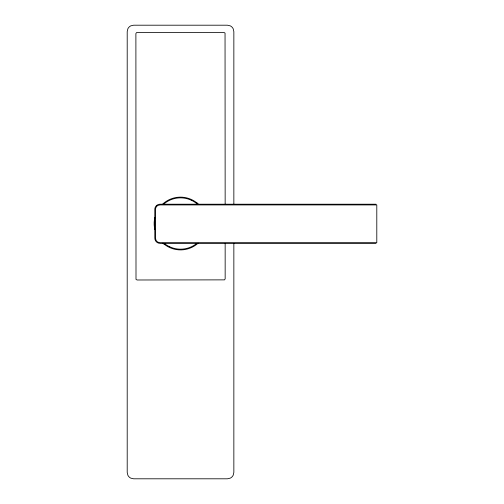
<?xml version="1.0" encoding="UTF-8"?>
<svg xmlns="http://www.w3.org/2000/svg" width="504" height="504" viewBox="0 0 504 504"><rect width="100%" height="100%" fill="white"/><g stroke="black" fill="none" stroke-linecap="round" stroke-linejoin="round"><path stroke-width="0.76" d="M376.085 204.214L160.052 204.214A5.242 5.242 0 0 0 156.744 205.393M376.085 243.375L160.052 243.375A5.242 5.242 0 0 1 154.81 238.127L154.791 209.481A5.242 5.242 0 0 1 155.327 207.163A5.292 5.292 0 0 1 156.763 205.374M233.85 203.994L233.85 31.639L233.194 28.791A6.426 6.426 0 0 0 230.259 25.855L227.405 25.2L133.642 25.2L130.788 25.855A6.432 6.432 0 0 0 127.858 28.791L127.203 31.639L127.203 472.361L127.858 475.209A6.426 6.426 0 0 0 130.788 478.145L133.642 478.8L227.405 478.8L230.259 478.145A6.432 6.432 0 0 0 233.194 475.209L233.85 472.361L233.85 243.344M225.156 204.202L225.042 33.081L223.965 32.477L136.527 32.596L135.891 33.56L136.004 279.386L137.088 279.991L224.526 279.871L225.156 278.907L225.156 243.52M191.81 200.46A25.805 25.805 0 0 1 197.644 204.404M191.759 200.46A25.565 25.565 0 0 0 164.474 203.496A25.805 25.805 0 0 0 163.403 204.404M169.243 246.576A25.805 25.805 0 0 1 164.474 243.545M196.573 243.545A25.565 25.565 0 0 1 169.294 246.576M198.122 243.174A26.529 26.529 0 0 1 192.125 247.225A26.277 26.277 0 0 1 164.077 244.106M164.027 244.106A26.529 26.529 0 0 1 162.924 243.174M154.835 229.566A26.277 26.277 0 0 1 154.835 217.526M162.395 204.359A26.523 26.523 0 0 1 168.928 199.817A26.277 26.277 0 0 1 196.969 202.936M197.02 202.936A26.523 26.523 0 0 1 198.658 204.359M155.629 208.436L155.503 238.071L155.969 240.106A4.574 4.574 0 0 0 158.054 242.197L160.096 242.663L376.797 242.663L376.797 204.926L160.096 204.926L158.054 205.393A4.574 4.574 0 0 0 155.969 207.478L155.629 208.436"/></g></svg>
